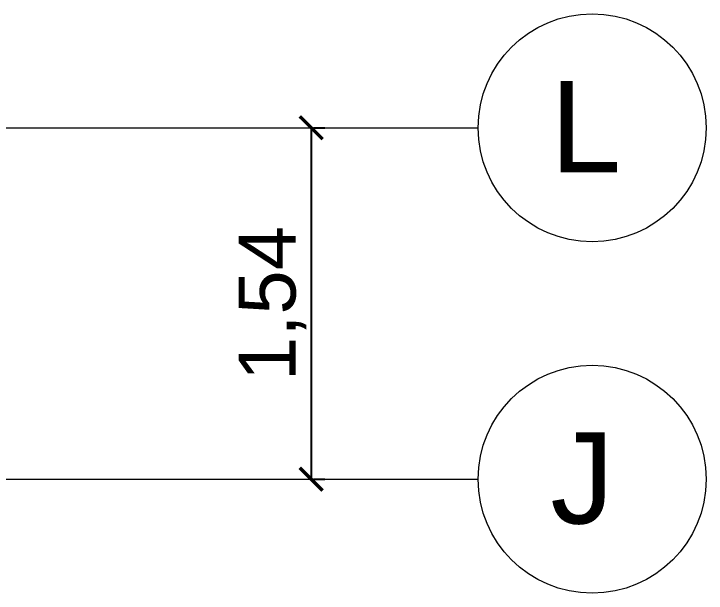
# Model space of a CAD drawing. Header units: metres. Extents: x 68508 to 226087, y -5893 to 20329.
# Drawn here: x 194807 to 197843, y 13776 to 16318 of the extents above; entities that cross this region are included whole.
import ezdxf

# ---------------------------------------------------------------- set-up
doc = ezdxf.new("R2010")
doc.units = ezdxf.units.M
doc.header["$LTSCALE"] = 0.05
doc.layers.add('Acotado', color=251, linetype='Continuous', lineweight=15)
doc.styles.get("Standard").update_dxf_attribs({"font": 'arial.ttf'})
doc.dimstyles.new('Planta', dxfattribs={"dimscale": 100, "dimtxt": 2.5, "dimasz": 1, "dimexe": 0.6, "dimexo": 0.1, "dimgap": 0.2, "dimtad": 1, "dimlfac": 0.001, "dimtxsty": 'Standard', "dimblk": 'ARCHTICK', "dimcen": 1, "dimdle": 0.0005, "dimadec": 0, "dimazin": 0, "dimtfac": 1, "dimtmove": 0, "dimatfit": 3, "dimfxl": 1, "dimarcsym": 0})

# ---------------------------------------------------------------- blocks, each defined once
blk = doc.blocks.new('_ArchTick')
at = {"color": 0, "linetype": 'ByBlock', "const_width": 0.15}
blk.add_lwpolyline([(-0.5, -0.5), (0.5, 0.5)], dxfattribs=at)
blk = doc.blocks.new('*D131')
at = {"layer": 'Acotado', "color": 0, "lineweight": -2, "transparency": 16777216}
for p, q in [((196110.9, 15817.9), (196110.9, 14276.3)), ((196120.9, 15817.9), (196170.9, 15817.9)), ((196120.9, 14276.3), (196170.9, 14276.3))]:
    blk.add_line(p, q, dxfattribs=at)
at = {"layer": 'Defpoints', "color": 0, "transparency": 16777216}
for p in [(196110.9, 15817.9), (196110.9, 14276.3), (196110.9, 14276.3)]:
    blk.add_point(p, dxfattribs=at)
at = {"layer": 'Acotado', "color": 0, "lineweight": -2, "transparency": 16777216, "xscale": 100, "yscale": 100, "zscale": 100}
for p, rotation in [((196110.9, 15817.9), 90), ((196110.9, 14276.3), 270)]:
    blk.add_blockref('_ArchTick', p, dxfattribs=dict(at, rotation=rotation))
at = {"layer": 'Acotado', "color": 0, "transparency": 16777216, "insert": (195940.7, 15047.1), "char_height": 250, "attachment_point": 5, "rotation": 90}
blk.add_mtext('1,54', dxfattribs=at)

msp = doc.modelspace()

# ---------------------------------------------------------------- linework, layer by layer
at = {"layer": 'Acotado'}
for p, q in [((186568.793, 15817.852), (196842.538, 15817.852)), ((183827.309, 14276.311), (196842.538, 14276.311))]:
    msp.add_line(p, q, dxfattribs=at)
for centre in [(197342.538, 15817.852), (197342.538, 14276.311)]:
    msp.add_circle(centre, 500, dxfattribs=at)

# ---------------------------------------------------------------- texts
at = {"layer": 'Acotado', "char_height": 400, "attachment_point": 1}
for s, insert in [('L', (197159.205, 16023.108)), ('J', (197159.205, 14481.566))]:
    msp.add_mtext_dynamic_manual_height_columns(s, width=712.78572, gutter_width=12500, heights=[0], dxfattribs=dict(at, insert=insert))

# ---------------------------------------------------------------- dimensions: what is measured, and where the dimension line sits
at = {"layer": 'Acotado'}
dim = msp.add_linear_dim(base=(196110.93, 14276.311), p1=(196110.93, 15817.852), p2=(196110.93, 14276.311), angle=90, dimstyle='Planta', dxfattribs=at)
dim.commit()
dim.dimension.update_dxf_attribs({"geometry": '*D131', "text_midpoint": (195940.691, 15047.082)})

doc.saveas('drawing.dxf')
